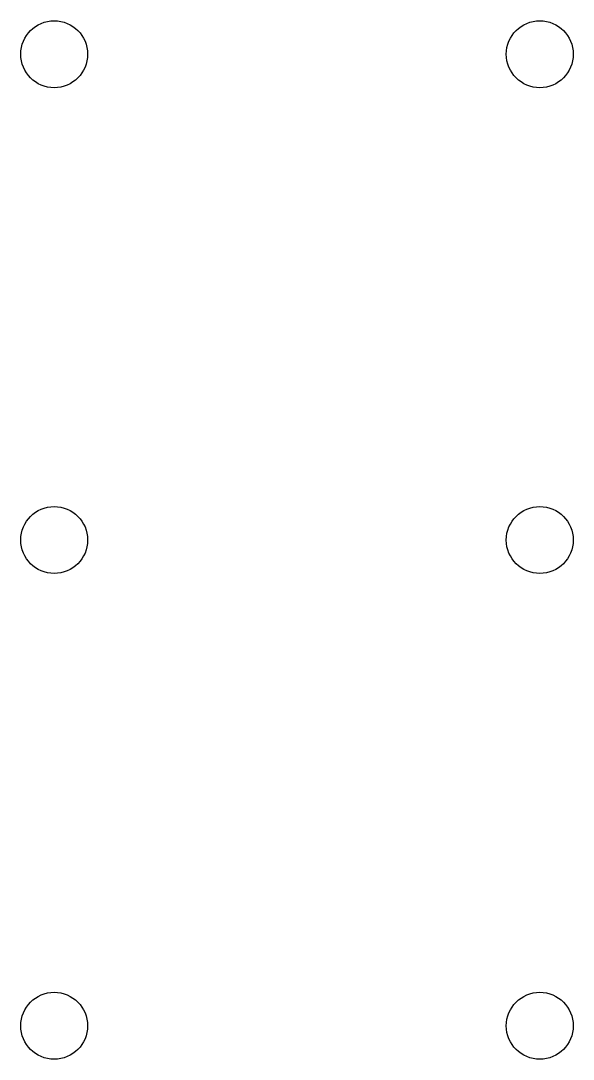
# Model space of a CAD drawing. Extents: x -2.29 to 2.01, y 0.39 to 3.93.
# Drawn here: x -0.7321 to -0.6183, y 0.6607 to 0.8745 of the extents above; entities that cross this region are included whole.
import ezdxf

# ---------------------------------------------------------------- set-up
doc = ezdxf.new("R2010")
doc.units = 0
doc.header["$MEASUREMENT"] = 0
doc.layers.add('BLACK', color=7, linetype='CONTINUOUS')

msp = doc.modelspace()

# ---------------------------------------------------------------- linework, layer by layer
at = {"layer": 'BLACK'}
for centre in [(-0.72524, 0.86759), (-0.62524, 0.86759), (-0.72524, 0.76759), (-0.62524, 0.76759), (-0.72524, 0.66759), (-0.62524, 0.66759)]:
    msp.add_circle(centre, 0.00689, dxfattribs=at)

doc.saveas('drawing.dxf')
